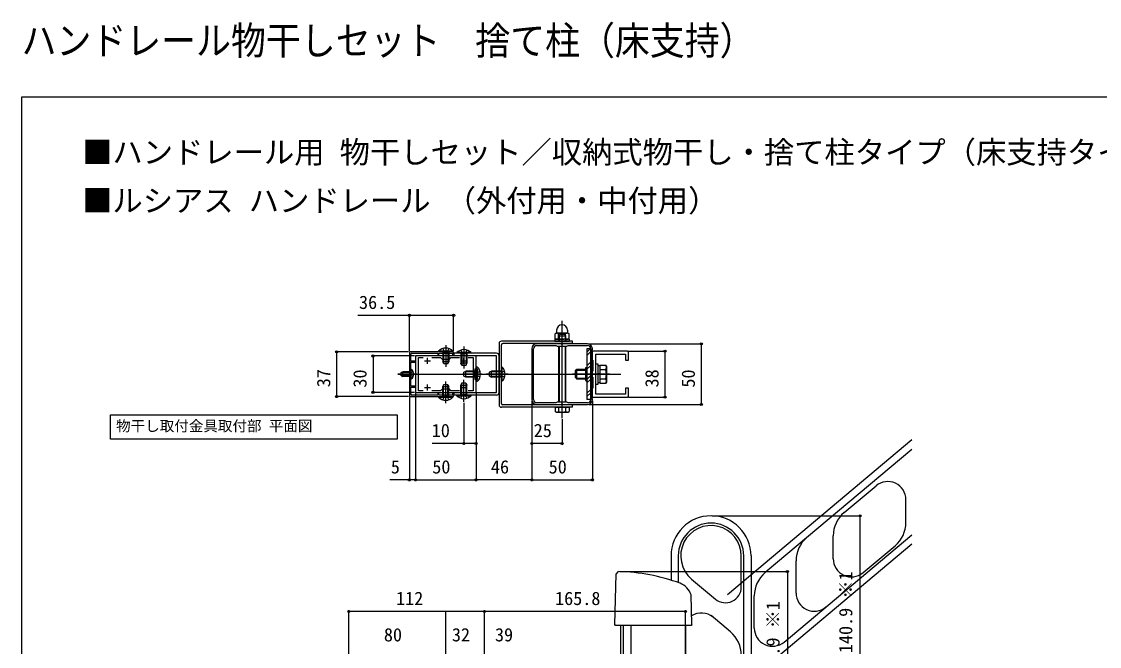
# Model space of a CAD drawing. Units: millimetres, scale not verified. Extents: x -876 to 875, y -1310 to 1303.
# Drawn here: x -875 to 14, y 788 to 1303 of the extents above; entities that cross this region are included whole.
import ezdxf
from ezdxf.enums import TextEntityAlignment as Align

# ---------------------------------------------------------------- set-up
doc = ezdxf.new("R2010")
doc.units = ezdxf.units.MM
doc.header["$LTSCALE"] = 6
for name, color, linetype in [('0-1_USER1', 3, 'Continuous'), ('0-2_YKK_11', 7, 'Continuous'), ('0-3_YKK_12', 2, 'Continuous'), ('0-4_YKK_13', 4, 'Continuous'), ('0-6_YKK_D', 6, 'Continuous'), ('0-7_YKK_ZWAK', 7, 'Continuous'), ('0-8_YSS_K', 3, 'Continuous')]:
    doc.layers.add(name, color=color, linetype=linetype)
doc.styles.add('ＭＳ ゴシック', font='')
doc.styles.get('ＭＳ ゴシック').set_extended_font_data('MS Gothic')

msp = doc.modelspace()

# ---------------------------------------------------------------- linework, layer by layer
at = {"layer": '0-1_USER1'}
msp.add_lwpolyline([(-801.667, 958.999), (-801.667, 978.999), (-565, 978.999), (-565, 958.999)], close=True, dxfattribs=at)
at = {"layer": '0-2_YKK_11'}
for p, q in [((-542.5, 1023.499), (-537.5, 1023.499)), ((-540, 1020.999), (-540, 1025.999)), ((-512.5, 1023.499), (-507.5, 1023.499)), ((-510, 1020.999), (-510, 1025.999)), ((-542.5, 1001.499), (-537.5, 1001.499)), ((-540, 998.999), (-540, 1003.999)), ((-512.5, 1001.499), (-507.5, 1001.499)), ((-510, 998.999), (-510, 1003.999))]:
    msp.add_line(p, q, dxfattribs=at)
for points in [[(-454, 1033.499), (-454, 1032.799), (-453.95, 1032.633), (-453.9, 1032.468), (-453.9, 1012.499), (-453.9, 992.531), (-453.95, 992.365), (-454, 992.199), (-454, 991.499)], [(-452.6, 991.499), (-452.6, 1012.499), (-452.6, 1033.499)], [(-408, 1037.499), (-428.258, 1037.499), (-428.536, 1037.312), (-429, 1036.999), (-429.463, 1037.312), (-429.741, 1037.499), (-450, 1037.499)], [(-450, 1036.099), (-434.039, 1036.099), (-433, 1035.499), (-429, 1035.499), (-425, 1035.499), (-423.961, 1036.099), (-408, 1036.099)], [(-405.4, 1033.499), (-405.4, 1012.499), (-405.4, 991.499)], [(-404, 991.499), (-404, 992.199), (-404.05, 992.365), (-404.1, 992.531), (-404.1, 1012.499), (-404.1, 1032.468), (-404.05, 1032.633), (-404, 1032.799), (-404, 1033.499)], [(-555, 1030.999), (-555, 993.999), (-518.5, 993.999), (-518.5, 997.199), (-519.3, 997.199), (-519.3, 995.199), (-524.542, 995.199), (-524.725, 995.079), (-525.275, 995.079), (-525.458, 995.199), (-530.7, 995.199), (-530.7, 997.199), (-531.5, 997.199), (-531.5, 995.199), (-552.9, 995.199)], [(-552.9, 1029.799), (-531.5, 1029.799), (-531.5, 1027.799), (-530.7, 1027.799), (-530.7, 1029.799), (-525.458, 1029.799), (-525.275, 1029.919), (-524.725, 1029.919), (-524.542, 1029.799), (-519.3, 1029.799), (-519.3, 1027.799), (-518.5, 1027.799), (-518.5, 1030.999), (-555, 1030.999)], [(-553.9, 996.199), (-553.9, 1001.699), (-550, 1001.699), (-550, 1002.499), (-553.9, 1002.499), (-553.9, 1012.041), (-554.02, 1012.224), (-554.02, 1012.774), (-553.9, 1012.957), (-553.9, 1022.499), (-550, 1022.499), (-550, 1023.299), (-553.9, 1023.299), (-553.9, 1028.799)], [(-543.633, 998.699), (-547.5, 998.699), (-547.5, 1026.299), (-543.633, 1026.299)], [(-536.367, 1026.299), (-529.3, 1026.299), (-528, 1024.999), (-522, 1024.999), (-520.7, 1026.299), (-513.633, 1026.299)], [(-506.367, 1026.299), (-502.5, 1026.299), (-502.5, 998.699), (-506.367, 998.699)], [(-375.1, 1031.499), (-404.1, 1031.499), (-404.1, 1023.999), (-403.6, 1023.999), (-403.6, 1014.999), (-404.1, 1014.999), (-404.1, 1009.999), (-403.6, 1009.999), (-403.6, 1000.999), (-404.1, 1000.999), (-404.1, 993.499), (-375.1, 993.499)], [(-401.1, 995.999), (-401.1, 1028.999), (-376.6, 1028.999), (-376.6, 1023.999), (-374.1, 1023.999), (-374.1, 1030.499)], [(-513.633, 998.699), (-520.7, 998.699), (-522, 999.999), (-528, 999.999), (-529.3, 998.699), (-536.367, 998.699)], [(-374.1, 994.499), (-374.1, 1000.999), (-376.6, 1000.999), (-376.6, 995.999), (-401.1, 995.999)], [(-408, 988.899), (-423.961, 988.899), (-425, 989.499), (-429, 989.499), (-433, 989.499), (-434.039, 988.899), (-450, 988.899)], [(-450, 987.499), (-429.741, 987.499), (-429.463, 987.687), (-429, 987.999), (-428.536, 987.687), (-428.258, 987.499), (-408, 987.499)]]:
    msp.add_lwpolyline(points, dxfattribs=at)
msp.add_lwpolyline([(-550, 997.499), (-500, 997.499), (-500, 1027.499), (-550, 1027.499)], close=True, dxfattribs=at)
for centre, radius, start, end in [((-450, 1033.499), 4, 90.00001, 179.99999), ((-450, 1033.499), 2.6, 90.00001, 179.99999), ((-408, 1033.499), 4, 0.00001, 89.99999), ((-408, 1033.499), 2.6, 0.00001, 89.99999), ((-552.9, 1028.799), 1, 90.00001, 179.99999), ((-375.1, 1030.499), 1, 0, 90), ((-552.9, 996.199), 1, 180.00001, 269.99999), ((-450, 991.499), 4, 180.00001, 269.99999), ((-450, 991.499), 2.6, 180.00001, 269.99999), ((-408, 991.499), 4, 270.00001, 359.99999), ((-408, 991.499), 2.6, 270.00001, 359.99999), ((-375.1, 994.499), 1, 270, 0)]:
    msp.add_arc(centre, radius, start, end, dxfattribs=at)
at = {"layer": '0-3_YKK_12'}
msp.add_line((-564.5, 1012.499), (-380.6, 1012.499), dxfattribs=at)
at = {"layer": '0-4_YKK_13'}
for p, q in [((-429, 976.249), (-429, 1056.394)), ((-434, 1046.249), (-434.773, 1045.803)), ((-434.773, 1041.696), (-434.773, 1045.803)), ((-434, 1041.249), (-434.773, 1041.696)), ((-424, 1046.249), (-434, 1046.249)), ((-424, 1041.249), (-434, 1041.249)), ((-433.5, 1048.749), (-433.5, 1046.749)), ((-432.05, 1041.249), (-432.05, 1039.749)), ((-432, 1044.249), (-431, 1045.249)), ((-432, 1044.249), (-432, 1039.749)), ((-432, 1044.249), (-426, 1044.249)), ((-431.887, 1041.696), (-431.887, 1045.803)), ((-431.46, 1044.789), (-431.46, 1039.749)), ((-427, 1045.249), (-431, 1045.249)), ((-426, 1044.249), (-427, 1045.249)), ((-426.54, 1044.789), (-426.54, 1039.749)), ((-426.113, 1041.696), (-426.113, 1045.803)), ((-426, 1039.749), (-426, 1044.249)), ((-425.95, 1041.249), (-425.95, 1039.749)), ((-424.5, 1048.749), (-424.5, 1046.749)), ((-424, 1046.249), (-423.226, 1045.803)), ((-424, 1041.249), (-423.226, 1041.696)), ((-423.226, 1041.696), (-423.226, 1045.803)), ((-525, 1036.499), (-525, 1018.499)), ((-510, 1035.249), (-510, 1017.249)), ((-481, 1037.749), (-481, 987.249)), ((-420.5, 1039.749), (-479, 1039.749)), ((-479, 988.249), (-479, 1036.749)), ((-420.5, 1037.749), (-478, 1037.749)), ((-432, 1035.499), (-432, 989.499)), ((-431.46, 1035.499), (-431.46, 989.499)), ((-426.54, 1035.499), (-426.54, 989.499)), ((-426, 989.499), (-426, 1035.499)), ((-420.5, 1037.749), (-420.5, 1039.749)), ((-408.6, 1030.726), (-405.826, 1033.499)), ((-519.1, 1030.999), (-530.9, 1030.999)), ((-527.5, 1030.999), (-527.5, 1022.699)), ((-526.846, 1030.999), (-526.846, 1021.309)), ((-523.154, 1030.999), (-523.154, 1021.309)), ((-519.1, 1031.508), (-519.1, 1030.999)), ((-483, 1029.749), (-518, 1029.749)), ((-518, 1027.749), (-518, 1029.749)), ((-483, 1027.749), (-518, 1027.749)), ((-504.1, 1029.749), (-515.9, 1029.749)), ((-512.5, 1029.749), (-512.5, 1021.449)), ((-511.846, 1029.749), (-511.846, 1020.059)), ((-508.154, 1029.749), (-508.154, 1020.059)), ((-504.1, 1030.258), (-504.1, 1029.749)), ((-483, 997.249), (-483, 1027.749)), ((-481, 997.249), (-481, 1027.749)), ((-408.6, 1027.897), (-405.4, 1031.097)), ((-561.9, 1013.799), (-560.5, 1014.499)), ((-553.9, 1014.499), (-560.5, 1014.499)), ((-553.9, 1008.749), (-553.9, 1016.249)), ((-526.7, 1020.999), (-527.5, 1022.699)), ((-523.3, 1020.999), (-526.7, 1020.999)), ((-523.3, 1020.999), (-522.5, 1022.699)), ((-511.7, 1019.749), (-512.5, 1021.449)), ((-508.3, 1019.749), (-511.7, 1019.749)), ((-510, 1014.199), (-508.3, 1014.999)), ((-501.4, 1014.566), (-509.22, 1014.566)), ((-508.3, 1019.749), (-507.5, 1021.449)), ((-508.3, 1009.999), (-508.3, 1014.999)), ((-501.4, 1014.999), (-508.3, 1014.999)), ((-501.4, 1009.999), (-501.4, 1014.999)), ((-500.9, 1016.999), (-498.9, 1016.999)), ((-500, 1017.75), (-500, 1007.248)), ((-499.426, 1017.191), (-499.671, 1017.28)), ((-499.455, 1018.399), (-499.257, 1018.399)), ((-496.674, 1014.871), (-499.135, 1013.644)), ((-498.9, 1007.999), (-498.9, 1016.999)), ((-498.9, 1016.439), (-498.9, 1015.199)), ((-489, 1014.199), (-487.3, 1014.999)), ((-489, 1010.799), (-489, 1014.199)), ((-479, 1014.345), (-488.69, 1014.345)), ((-479, 1014.999), (-487.3, 1014.999)), ((-479, 1006.599), (-479, 1018.399)), ((-417.9, 1015.299), (-416.7, 1016.499)), ((-417.9, 1009.699), (-417.9, 1015.299)), ((-417.348, 1015.851), (-409.7, 1015.851)), ((-416.7, 1016.499), (-409.7, 1016.499)), ((-416.7, 1008.499), (-416.7, 1016.499)), ((-409.7, 1017.749), (-408.6, 1018.384)), ((-409.7, 1017.749), (-409.7, 1007.249)), ((-408.6, 1019.412), (-405.4, 1022.612)), ((-408.6, 1016.584), (-405.4, 1019.784)), ((-399.5, 1019.549), (-397.9, 1019.549)), ((-397.9, 1020.005), (-392.98, 1020.005)), ((-397.9, 1020.005), (-397.9, 1004.994)), ((-397.9, 1016.499), (-397.9, 1008.499)), ((-397.9, 1016.252), (-392.98, 1016.252)), ((-392.4, 1018.999), (-392.98, 1020.005)), ((-392.4, 1018.999), (-392.4, 1005.999)), ((-548.9, 1012.499), (-564.4, 1012.499)), ((-561.9, 1011.199), (-561.9, 1013.799)), ((-561.9, 1011.199), (-560.5, 1010.499)), ((-553.9, 1013.845), (-561.809, 1013.845)), ((-553.9, 1011.154), (-561.809, 1011.154)), ((-553.391, 1008.749), (-553.9, 1008.749)), ((-525, 988.499), (-525, 1006.499)), ((-511.7, 1005.249), (-512.5, 1003.549)), ((-511.7, 1005.249), (-508.3, 1005.249)), ((-495.496, 1012.499), (-510.913, 1012.499)), ((-510, 989.749), (-510, 1007.749)), ((-501.4, 1010.432), (-509.22, 1010.432)), ((-501.4, 1009.999), (-508.3, 1009.999)), ((-508.3, 1005.249), (-507.5, 1003.549)), ((-500, 1007.248), (-500, 1007.144)), ((-499.744, 1012.499), (-499.135, 1013.644)), ((-499.744, 1012.499), (-499.135, 1011.354)), ((-499.426, 1007.807), (-499.671, 1007.718)), ((-499.455, 1006.599), (-499.257, 1006.599)), ((-496.674, 1010.127), (-499.135, 1011.354)), ((-498.9, 1008.559), (-498.9, 1009.799)), ((-473.5, 1012.499), (-491.5, 1012.499)), ((-489, 1010.799), (-487.3, 1009.999)), ((-479, 1010.654), (-488.69, 1010.654)), ((-478.491, 1006.599), (-479, 1006.599)), ((-389.9, 1012.499), (-420.4, 1012.499)), ((-417.9, 1009.699), (-416.7, 1008.499)), ((-417.348, 1009.147), (-409.7, 1009.147)), ((-409.7, 1008.499), (-416.7, 1008.499)), ((-409.7, 1007.249), (-408.6, 1006.614)), ((-408.6, 1008.098), (-405.4, 1011.298)), ((-408.6, 1005.27), (-405.4, 1008.47)), ((-397.9, 1012.749), (-399.5, 1012.749)), ((-397.9, 1012.249), (-399.5, 1012.249)), ((-397.9, 1005.449), (-399.5, 1005.449)), ((-397.9, 1008.746), (-392.98, 1008.746)), ((-392.4, 1005.999), (-392.98, 1004.994)), ((-526.7, 1003.999), (-527.5, 1002.299)), ((-526.846, 993.999), (-526.846, 1003.69)), ((-526.7, 1003.999), (-523.3, 1003.999)), ((-523.3, 1003.999), (-522.5, 1002.299)), ((-523.154, 993.999), (-523.154, 1003.69)), ((-522.5, 993.999), (-522.5, 1002.299)), ((-518, 997.249), (-483, 997.249)), ((-518, 995.249), (-518, 997.249)), ((-511.846, 995.249), (-511.846, 1004.94)), ((-508.154, 995.249), (-508.154, 1004.94)), ((-507.5, 995.249), (-507.5, 1003.549)), ((-408.6, 996.785), (-405.4, 999.985)), ((-408.6, 993.956), (-405.4, 997.156)), ((-397.9, 1004.994), (-392.98, 1004.994)), ((-530.9, 993.49), (-530.9, 993.999)), ((-530.9, 993.999), (-519.1, 993.999)), ((-483, 995.249), (-518, 995.249)), ((-515.9, 994.74), (-515.9, 995.249)), ((-515.9, 995.249), (-504.1, 995.249)), ((-420.5, 987.249), (-478, 987.249)), ((-432, 987.499), (-432, 987.249)), ((-431.46, 987.499), (-431.46, 987.249)), ((-426.54, 987.499), (-426.54, 987.249)), ((-426, 987.249), (-426, 987.499)), ((-420.5, 985.249), (-420.5, 987.249)), ((-405.4, 991.499), (-408.6, 991.499)), ((-420.5, 985.249), (-479, 985.249)), ((-434.773, 985.249), (-434.773, 981.696)), ((-434.773, 985.249), (-423.226, 985.249)), ((-434, 981.249), (-434.773, 981.696)), ((-434, 981.249), (-424, 981.249)), ((-431.887, 985.249), (-431.887, 981.696)), ((-426.113, 985.249), (-426.113, 981.696)), ((-424, 981.249), (-423.226, 981.696)), ((-423.226, 985.249), (-423.226, 981.696)), ((-140.364, 958.282), (-292.603, 830.538)), ((-140.364, 950.449), (-261.474, 848.826)), ((-196.36, 898.241), (-169.932, 920.417)), ((-145.29, 890.092), (-145.29, 908.926)), ((-140.364, 872.125), (-297.2, 740.524)), ((-245.798, 791.488), (-140.364, 879.957)), ((-205.29, 860.256), (-205.29, 879.09)), ((-180.649, 848.765), (-154.221, 870.941)), ((-339.103, 862.621), (-339.103, 842.528)), ((-333.103, 862.621), (-333.103, 840.504)), ((-281.103, 836.887), (-281.103, 862.626)), ((-279.103, 389.603), (-279.103, 862.626)), ((-273.103, 862.621), (-273.103, 305.621)), ((-235.932, 831.934), (-235.932, 858.6)), ((-385.586, 805.903), (-384.493, 847.631)), ((-384.493, 847.631), (-382.409, 849.621)), ((-322.173, 843.47), (-302.46, 826.929)), ((-321.921, 805.903), (-322.563, 830.412)), ((-270.404, 803.008), (-270.404, 829.675)), ((-290.034, 799.873), (-306.103, 813.357)), ((-384.904, 805.221), (-385.586, 805.903)), ((-322.604, 805.221), (-384.904, 805.221)), ((-380.9, 805.221), (-380.9, 725.221)), ((-378.7, 805.221), (-378.7, 725.221)), ((-372.2, 805.221), (-372.225, 205.221)), ((-327.2, 805.221), (-327.225, 205.221)), ((-321.921, 805.903), (-322.604, 805.221))]:
    msp.add_line(p, q, dxfattribs=at)
for points in [[(-435.1, 1039.749), (-422.9, 1039.749), (-422.9, 1041.249), (-435.1, 1041.249)], [(-401.1, 1003.999), (-401.1, 1020.999), (-399.5, 1020.999), (-399.5, 1003.999)]]:
    msp.add_lwpolyline(points, close=True, dxfattribs=at)
for points in [[(-527.5, 1033.61), (-526.145, 1030.832), (-525, 1030.223)], [(-522.5, 1033.61), (-523.855, 1030.832), (-525, 1030.223)], [(-512.5, 1032.36), (-511.145, 1029.582), (-510, 1028.973)], [(-507.5, 1032.36), (-508.855, 1029.582), (-510, 1028.973)], [(-405.4, 991.499), (-405.4, 1033.499), (-408.6, 1033.499), (-408.6, 991.499)], [(-519.1, 1031.508), (-530.9, 1031.508), (-530.9, 1030.999)], [(-522.5, 1030.999), (-522.5, 1022.699), (-527.5, 1022.699)], [(-504.1, 1030.258), (-515.9, 1030.258), (-515.9, 1029.749)], [(-507.5, 1029.749), (-507.5, 1021.449), (-512.5, 1021.449)], [(-553.9, 1010.499), (-560.5, 1010.499), (-560.5, 1014.499)], [(-551.891, 1014.549), (-553.746, 1013.644), (-554.355, 1012.499)], [(-553.391, 1008.749), (-553.391, 1016.249), (-553.9, 1016.249)], [(-508.3, 1009.999), (-510, 1010.799), (-510, 1014.199)], [(-501.4, 1014.999), (-500.9, 1014.83), (-500.514, 1014.699)], [(-501.4, 1014.566), (-500.9, 1014.627), (-500.3, 1014.699)], [(-500.9, 1016.999), (-500.9, 1007.999), (-498.9, 1007.999)], [(-500.514, 1014.699), (-500, 1014.699), (-499.4, 1014.699)], [(-500, 1017.854), (-500, 1017.75), (-500, 1017.399)], [(-479, 1009.999), (-487.3, 1009.999), (-487.3, 1014.999)], [(-476.389, 1014.999), (-479.167, 1013.644), (-479.776, 1012.499)], [(-478.491, 1006.599), (-478.491, 1018.399), (-479, 1018.399)], [(-551.891, 1010.449), (-553.746, 1011.354), (-554.355, 1012.499)], [(-501.4, 1010.432), (-500.9, 1010.372), (-500.3, 1010.299)], [(-501.4, 1009.999), (-500.9, 1010.169), (-500.514, 1010.299)], [(-500.514, 1010.299), (-500, 1010.299), (-499.4, 1010.299)], [(-476.389, 1009.999), (-479.167, 1011.354), (-479.776, 1012.499)], [(-527.5, 993.999), (-527.5, 1002.299), (-522.5, 1002.299)], [(-512.5, 995.249), (-512.5, 1003.549), (-507.5, 1003.549)], [(-530.9, 993.49), (-519.1, 993.49), (-519.1, 993.999)], [(-527.5, 991.388), (-526.145, 994.166), (-525, 994.775)], [(-522.5, 991.388), (-523.855, 994.166), (-525, 994.775)], [(-515.9, 994.74), (-504.1, 994.74), (-504.1, 995.249)], [(-512.5, 992.638), (-511.145, 995.416), (-510, 996.025)], [(-507.5, 992.638), (-508.855, 995.416), (-510, 996.025)]]:
    msp.add_lwpolyline(points, dxfattribs=at)
for centre, radius, start, end in [((-429, 1048.749), 4.5, 0, 180), ((-433.33, 1043.693), 2.556, 55.61575, 124.38425), ((-433.33, 1043.805), 2.556, 235.61575, 304.38425), ((-434, 1046.749), 0.5, 270, 0), ((-429, 1036.696), 9.553, 72.41205, 107.58795), ((-429, 1050.803), 9.553, 252.41205, 287.58795), ((-424.67, 1043.693), 2.556, 55.61575, 124.38425), ((-424.67, 1043.805), 2.556, 235.61575, 304.38425), ((-424, 1046.749), 0.5, 180, 270), ((-525, 1025.767), 8.232, 44.2189, 135.7811), ((-510, 1024.517), 8.232, 44.2189, 135.7811), ((-479, 1037.749), 2, 90, 180), ((-478, 1036.749), 1, 90, 180), ((-483, 1027.749), 2, 0, 90), ((-555.927, 1012.499), 4.527, 304.06671, 55.93329), ((-499.455, 1017.854), 0.545, 90, 180), ((-499.5, 1017.75), 0.5, 180, 250), ((-499.7, 1016.439), 0.8, 0, 70), ((-499.4, 1015.199), 0.5, 270, 0), ((-499.257, 1017.849), 0.55, 48.43917, 90), ((-504, 1012.499), 7.7, 311.56083, 48.43917), ((-484.232, 1012.499), 8.232, 314.2189, 45.7811), ((-395.722, 1018.128), 3.323, 325.61575, 34.38425), ((-404.819, 1012.499), 12.419, 342.41205, 17.58795), ((-499.5, 1007.248), 0.5, 110, 180), ((-499.455, 1007.144), 0.545, 180, 270), ((-499.7, 1008.559), 0.8, 290, 0), ((-499.4, 1009.799), 0.5, 0, 90), ((-499.257, 1007.149), 0.55, 270, 311.56083), ((-395.722, 1006.87), 3.323, 325.61575, 34.38425), ((-483, 997.249), 2, 270, 0), ((-525, 999.232), 8.232, 224.2189, 315.7811), ((-510, 1000.482), 8.232, 224.2189, 315.7811), ((-479, 987.249), 2, 180, 270), ((-478, 988.249), 1, 180, 270), ((-433.33, 983.805), 2.556, 235.61575, 304.38425), ((-429, 990.803), 9.553, 252.41205, 287.58795), ((-424.67, 983.805), 2.556, 235.61575, 304.38425), ((-160.29, 908.926), 15, 0, 130), ((-306.103, 862.621), 33, 0, 180), ((-306.103, 862.621), 27, 0, 180), ((-180.29, 879.09), 25, 130, 180), ((-170.29, 890.092), 25, 310, 0), ((-306.103, 862.621), 25, 0, 230), ((-210.932, 858.6), 25, 130, 180), ((-190.29, 860.256), 15, 180, 310), ((-385.477, 695.152), 154.5, 69.60904, 88.86229), ((-245.404, 829.675), 25, 130, 180), ((-336.872, 825.91), 15, 17.4652, 69.60904), ((-294.103, 836.887), 13, 230, 0), ((-220.932, 831.934), 15, 180.00001, 310), ((-314.103, 800.488), 15, 50, 122.28175), ((-255.404, 803.008), 15, 180.00001, 310), ((-306.103, 780.722), 25, 0, 50)]:
    msp.add_arc(centre, radius, start, end, dxfattribs=at)
at = {"layer": '0-6_YKK_D'}
for p, q in [((-555, 1031.699), (-555, 1061.999)), ((-518.5, 1031.699), (-518.5, 1061.999)), ((-407.25, 1037.499), (-313.1, 1037.499)), ((-314.1, 1037.499), (-314.1, 987.499)), ((-555.7, 1030.999), (-616, 1030.999)), ((-615, 1030.999), (-615, 993.999)), ((-550.7, 1027.499), (-586, 1027.499)), ((-585, 1027.499), (-585, 997.499)), ((-374.1, 1031.499), (-343.1, 1031.499)), ((-344.1, 1031.499), (-344.1, 993.499)), ((-550.7, 997.499), (-586, 997.499)), ((-550, 996.799), (-550, 924.249)), ((-550, 996.799), (-550, 924.249)), ((-500, 996.799), (-500, 924.249)), ((-500, 996.799), (-500, 924.249)), ((-500, 996.799), (-500, 954.249)), ((-555.7, 993.999), (-616, 993.999)), ((-555, 993.299), (-555, 924.249)), ((-510, 988.749), (-510, 954.249)), ((-454, 990.499), (-454, 924.249)), ((-454, 990.499), (-454, 924.249)), ((-454, 990.499), (-454, 954.249)), ((-407, 987.499), (-313.1, 987.499)), ((-404, 990.499), (-404, 924.249)), ((-374.1, 993.499), (-343.1, 993.499)), ((-429, 975.249), (-429, 954.249)), ((-429, 955.249), (-454, 955.249)), ((-550, 925.249), (-500, 925.249)), ((-454, 925.249), (-500, 925.249)), ((-454, 925.249), (-404, 925.249)), ((-305.103, 895.621), (-182.103, 895.621)), ((-183.103, 754.721), (-183.103, 895.621)), ((-381.409, 849.621), (-242.103, 849.621)), ((-243.103, 849.621), (-243.103, 754.721)), ((-605, 637.721), (-605, 817.721)), ((-493, 816.721), (-605, 816.721)), ((-493, 631.721), (-493, 817.721)), ((-493, 631.721), (-493, 817.721)), ((-327.2, 816.721), (-493, 816.721)), ((-327.2, 769.133), (-327.2, 817.721))]:
    msp.add_line(p, q, dxfattribs=at)
for points in [[(-518.5, 1060.999), (-555, 1060.999), (-597.443, 1060.999)], [(-500, 955.249), (-510, 955.249), (-536.25, 955.249)], [(-550, 925.249), (-555, 925.249), (-571.193, 925.249)]]:
    msp.add_lwpolyline(points, dxfattribs=at)
for centre in [(-555, 1060.999), (-518.5, 1060.999), (-615, 1030.999), (-344.1, 1031.499), (-314.1, 1037.499), (-585, 1027.499), (-585, 997.499), (-615, 993.999), (-344.1, 993.499), (-314.1, 987.499), (-510, 955.249), (-500, 955.249), (-454, 955.249), (-429, 955.249), (-555, 925.249), (-550, 925.249), (-550, 925.249), (-500, 925.249), (-500, 925.249), (-454, 925.249), (-454, 925.249), (-404, 925.249), (-183.103, 895.621), (-243.103, 849.621), (-605, 816.721), (-493, 816.721), (-493, 816.721), (-327.2, 816.721)]:
    msp.add_circle(centre, 0.875, dxfattribs=at)
at = {"layer": '0-7_YKK_ZWAK'}
for p, q in [((-875, 1241), (-875, -1309)), ((875, 1241), (-875, 1241))]:
    msp.add_line(p, q, dxfattribs=at)
at = {"layer": '0-8_YSS_K'}
msp.add_line((-525, -110.279), (-525, 816.512), dxfattribs=at)

# ---------------------------------------------------------------- texts
at = {"layer": '0-1_USER1', "style": 'ＭＳ ゴシック', "width": 0.9}
msp.add_text('ハンドレール物干しセット\u3000捨て柱（床支持）', height=23.46, dxfattribs=at).set_placement((-875, 1269), align=Align.BOTTOM_LEFT)
at = {"layer": '0-1_USER1', "style": 'ＭＳ ゴシック'}
for s, height, p in [('■ハンドレール用 物干しセット／収納式物干し・捨て柱タイプ（床支持タイプ・持ち出しタイプに取付け）', 18.33, (-825, 1181)), ('■ルシアス ハンドレール （外付用・中付用）', 18.33, (-825, 1141)), ('物干し取付金具取付部 平面図', 8.798, (-796.992, 962.727))]:
    msp.add_text(s, height=height, dxfattribs=at).set_placement(p, align=Align.BOTTOM_LEFT)
at = {"layer": '0-6_YKK_D', "style": 'ＭＳ ゴシック'}
for s, p in [('36.5', (-596.551, 1062.999)), ('10', (-536.551, 957.249)), ('25', (-452.409, 957.249)), ('5', (-570.301, 927.249)), ('50', (-536.08, 927.249)), ('46', (-487.696, 927.249)), ('50', (-440.079, 927.249)), ('112', (-565.96, 818.721)), ('165.8', (-434.773, 818.721)), ('80', (-576.037, 788.721)), ('32', (-519.909, 788.721)), ('39', (-484.366, 788.721))]:
    msp.add_text(s, height=11, dxfattribs=at).set_placement(p, align=Align.BOTTOM_LEFT)
for s, p in [('37', (-617, 1001.718)), ('30', (-587, 1001.42)), ('38', (-346.1, 1001.548)), ('50', (-316.1, 1001.42)), ('140.9 ※1', (-186.211, 782.345)), ('94.9 ※1', (-246.211, 765.353))]:
    msp.add_text(s, height=11, rotation=90, dxfattribs=at).set_placement(p, align=Align.BOTTOM_LEFT)

doc.saveas('drawing.dxf')
